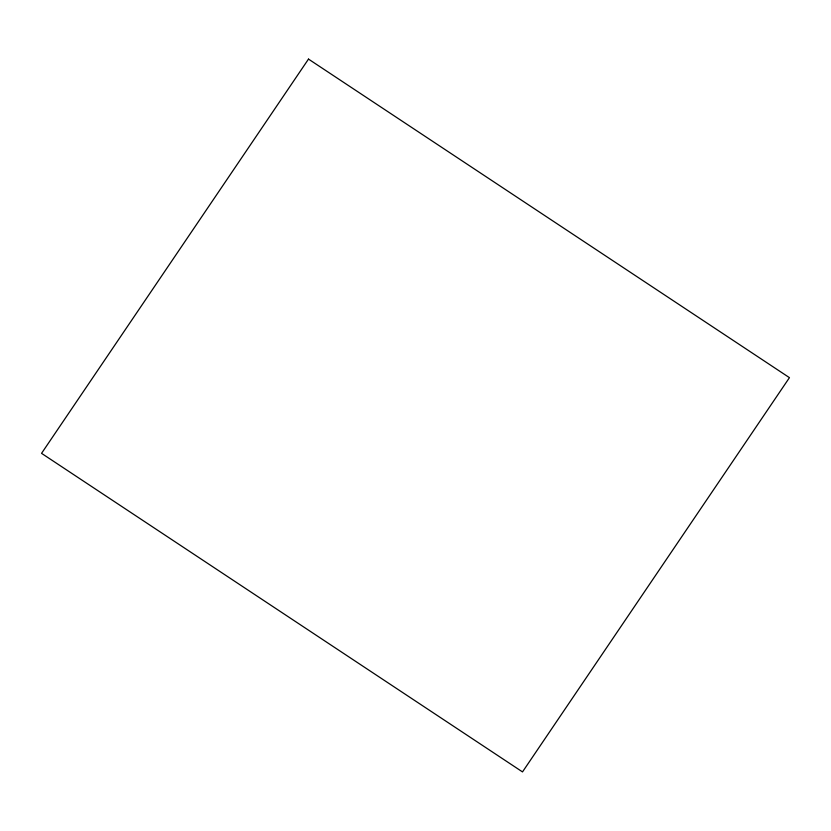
<?xml version="1.0" encoding="UTF-8"?>
<svg xmlns="http://www.w3.org/2000/svg" width="831" height="831" viewBox="0 0 831 831"><rect width="100%" height="100%" fill="white"/><g stroke="black" fill="none" stroke-linecap="round" stroke-linejoin="round"><path stroke-width="1.25" d="M308.498 59.094L41.55 453.342L522.502 771.906L789.45 377.658L308.498 59.094"/></g></svg>
